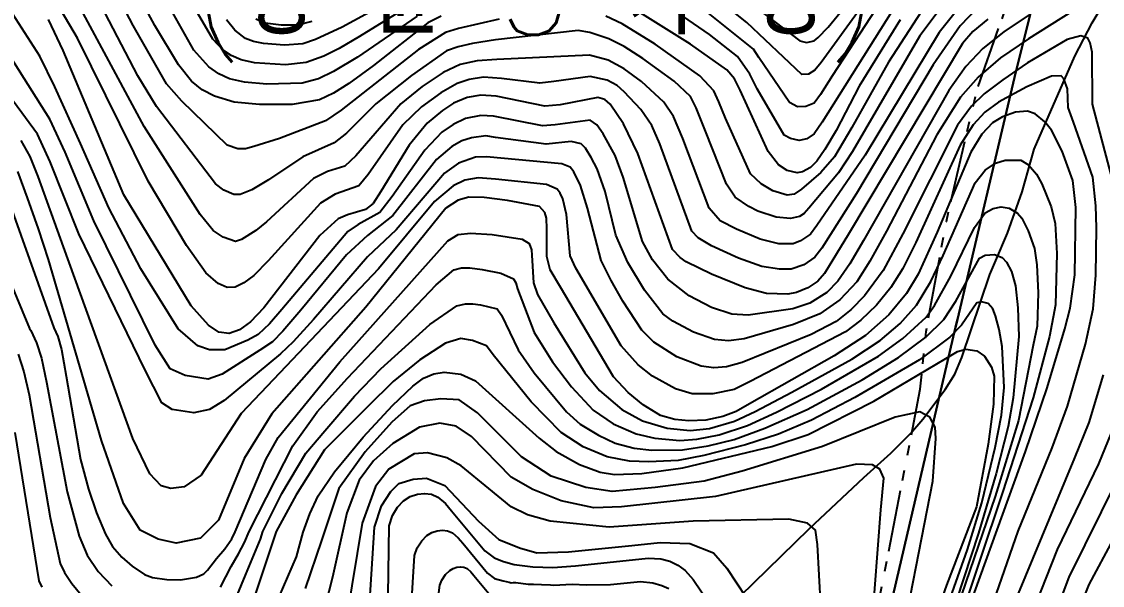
# Model space of a CAD drawing. Header units: feet. Extents: x 197796 to 199821, y 552499 to 555392.
# Drawn here: x 198980.2 to 199085.2, y 554256.4 to 554311.2 of the extents above; entities that cross this region are included whole.
import ezdxf

# ---------------------------------------------------------------- set-up
doc = ezdxf.new("R2010")
doc.units = ezdxf.units.FT
doc.header["$MEASUREMENT"] = 0
doc.linetypes.add('ANYANG1', pattern=[11.5, 6, -1, 1, -1.5, 1, -1])
for name, color, linetype in [('AAC006', 7, 'ANYANG1'), ('BA003', 5, 'CONTINUOUS'), ('CAA001', 7, 'CONTINUOUS'), ('CAA002', 30, 'CONTINUOUS'), ('wipco_지적', 20, 'CONTINUOUS'), ('ZC252', 7, 'CONTINUOUS')]:
    doc.layers.add(name, color=color, linetype=linetype)
doc.styles.add('NGSW', font='ROMANS.shx', dxfattribs={"bigfont": 'NGSW.shx'})

msp = doc.modelspace()

# ---------------------------------------------------------------- linework, layer by layer
at = {"layer": 'AAC006', "color": 255, "flags": 128}
msp.add_lwpolyline([(199062.2, 554248.46), (199067.46, 554275.49), (199068.02, 554281.09), (199069.99, 554291.78), (199072.96, 554304.54), (199079.57, 554323.33), (199081.9, 554329.08), (199082.64, 554331.99), (199083.81, 554334.83)], dxfattribs=at)
at = {"layer": 'BA003', "color": 255, "flags": 128}
msp.add_lwpolyline([(199044.64, 554248.46), (199045.3, 554250.23), (199045.79, 554251.05), (199046.44, 554251.89), (199047.27, 554252.74), (199056.68, 554261.92), (199061.97, 554266.9), (199064.6, 554269.25), (199066.51, 554271.19), (199067.7, 554272.58), (199069.89, 554275.45), (199070.8, 554276.94), (199071.51, 554278.56), (199074.22, 554286.63), (199074.8, 554287.99), (199075.93, 554290.65), (199077.36, 554294.65), (199077.64, 554295.7), (199078.53, 554298.81), (199082.47, 554307.84), (199084.16, 554311.07), (199087.53, 554316.76)], dxfattribs=at)
at = {"layer": 'CAA001', "color": 255, "flags": 128}
for points, elevation in [([(199020.9, 554311.72), (199019.62, 554311.08), (199014.33, 554306.95), (199011.95, 554305.2), (199010.46, 554304.24), (199009.09, 554303.6), (199006.44, 554303.16), (199003.28, 554303.14), (199000.81, 554303.37), (198998.88, 554303.97), (198997.7, 554304.58), (198996.65, 554305.42), (198995.38, 554307), (198993.11, 554310.83), (198990.5, 554315.66)], 115), ([(199065.52, 554311.39), (199061.52, 554304.94), (199059.28, 554300.61), (199058.19, 554298.79), (199057.4, 554297.65), (199056.8, 554297.01), (199056.03, 554296.59), (199055.5, 554296.5), (199054.54, 554296.73), (199053.69, 554297.3), (199052.67, 554298.57), (199049.95, 554304.55), (199049.41, 554305.63), (199048.65, 554306.51), (199045.13, 554309.02), (199040.21, 554312.09)], 115), ([(199074.02, 554311.44), (199072.56, 554310.24), (199071.55, 554309.08), (199060.5, 554290.56), (199058.15, 554286.71), (199057.5, 554285.99), (199056.53, 554285.32), (199055.43, 554284.88), (199054.6, 554284.72), (199052.52, 554284.79), (199050.46, 554285.33), (199047.17, 554286.65), (199044.71, 554287.86), (199044.12, 554288.27), (199043.39, 554289.06), (199040.03, 554298.4), (199038.63, 554301.27), (199037.34, 554303.19), (199036.81, 554303.65), (199036.13, 554303.82), (199032.46, 554303.12), (199030.99, 554302.97), (199026.25, 554303.96), (199024.78, 554304.06), (199023.43, 554303.83), (199022.11, 554303.27), (199021.05, 554302.58), (199019.55, 554301.32), (199017.81, 554299.2), (199015.06, 554294.7), (199014.31, 554293.52), (199013.55, 554292.94), (199011.8, 554292.42), (199010.9, 554292.04), (199009.14, 554290.42), (199003.68, 554283.38), (199002.39, 554282.03), (199001.33, 554281.26), (199000.31, 554280.89), (198999.33, 554281.02), (198998.3, 554281.69), (198996.64, 554283.58), (198990.08, 554294.36), (198984.2, 554308.38), (198982.77, 554311.4)], 110), ([(199072.16, 554254.2), (199077.68, 554269.44), (199079.78, 554275.61), (199081.51, 554281.36), (199082.03, 554283.35), (199082.46, 554286.61), (199082.56, 554293.15), (199082.27, 554295.75), (199081.25, 554298.61), (199080.21, 554300.66), (199079.56, 554301.46), (199078.62, 554302.25), (199077.87, 554302.5), (199076.72, 554302.41), (199075.44, 554301.96), (199074.47, 554301.37), (199073.43, 554300.25), (199072.38, 554298.5), (199069.09, 554290.73), (199067.25, 554286.65), (199066.13, 554284.77), (199064.4, 554282.7), (199062.13, 554280.69), (199059.09, 554278.73), (199050.86, 554274.07), (199049.56, 554273.33), (199048.28, 554272.83), (199046.64, 554272.47), (199044.96, 554272.41), (199043.62, 554272.53), (199042.21, 554272.93), (199040.54, 554273.96), (199039.08, 554275.15), (199037.65, 554276.68), (199032.5, 554285.4), (199031.49, 554287.08), (199031.17, 554288.37), (199031.17, 554291.07), (199031.14, 554292.09), (199031, 554292.64), (199030.48, 554293.23), (199027.35, 554293.82), (199025.09, 554294.12), (199023.6, 554294.13), (199022.55, 554293.84), (199021.38, 554293.07), (199013.58, 554283.46), (199004.47, 554273.1), (199001.77, 554268.75), (198999.28, 554262.77), (198997.53, 554261.02), (198995.16, 554260.52), (198993.42, 554260.9), (198991.67, 554261.77), (198990.05, 554264.39), (198987.93, 554270.5), (198982.77, 554288.07), (198981.79, 554291.08), (198980.74, 554294.07), (198979.78, 554296.63)], 105), ([(199003.07, 554250.44), (199006.85, 554259.18), (199007.5, 554261.59), (199008.15, 554263.36), (199008.98, 554265.13), (199010.55, 554267.44), (199013.33, 554270.82), (199016.17, 554273.9), (199018.17, 554275.77), (199019.21, 554276.57), (199020.2, 554276.98), (199021.22, 554277.13), (199022.84, 554276.94), (199024.26, 554276.31), (199030.45, 554270.72), (199032.1, 554269.42), (199034.36, 554268.16), (199036.36, 554267.43), (199037.75, 554267.2), (199040.41, 554267.28), (199044.4, 554267.85), (199053.03, 554269.9), (199056.56, 554271.07), (199062.94, 554274.31), (199069.95, 554278.46), (199071.08, 554279.13), (199071.9, 554279.38), (199072.94, 554279.22), (199073.69, 554278.7), (199074.39, 554277.62), (199074.64, 554276.75), (199074.57, 554274.02), (199074.04, 554270.14), (199072.93, 554264.06), (199070.01, 554256.43), (199068.94, 554253.39)], 100), ([(199015.72, 554253.19), (199015.86, 554262.19), (199016.2, 554263.21), (199016.68, 554264.02), (199017.26, 554264.63), (199017.91, 554265.04), (199018.61, 554265.27), (199019.3, 554265.36), (199019.97, 554265.27), (199020.6, 554265), (199021.34, 554264.36), (199021.93, 554263.67), (199025.15, 554259.78), (199026.05, 554259.11), (199026.96, 554258.73), (199028.01, 554258.46), (199029.82, 554258.22), (199031.75, 554258.14), (199033.97, 554258.31), (199041.02, 554259.05), (199042.25, 554258.99), (199043.12, 554258.76), (199043.91, 554258.39), (199044.61, 554257.88), (199045.39, 554256.98), (199047, 554254.6)], 95), ([(199087.03, 554232.26), (199084.27, 554234.92), (199082.69, 554236.78), (199081.76, 554238.17), (199080.98, 554239.97), (199080.64, 554241.93), (199080.7, 554244.81), (199081.03, 554247.52), (199081.24, 554248.46), (199081.66, 554250.39), (199082.54, 554253.23), (199082.82, 554253.92), (199083.86, 554256.51), (199088.58, 554265.31)], 110)]:
    msp.add_lwpolyline(points, dxfattribs=dict(at, elevation=elevation))
at = {"layer": 'CAA002', "color": 255, "flags": 128}
for points, elevation in [([(199066.85, 554318.13), (199058.94, 554305.97), (199057.75, 554304.13), (199057.15, 554303.29), (199056.33, 554302.94), (199055.54, 554302.92), (199054.76, 554303.33), (199051.79, 554307.71), (199051.25, 554308.53), (199043.33, 554314.92)], 117), ([(199068.15, 554317.71), (199057.92, 554301.42), (199057.14, 554300.31), (199056.43, 554299.8), (199055.69, 554299.66), (199054.85, 554299.85), (199054.23, 554300.17), (199051.61, 554304.66), (199050.89, 554306.08), (199049.7, 554307.82), (199046.97, 554309.94), (199041.79, 554313.56)], 116), ([(199072.99, 554312.5), (199071.34, 554310.8), (199068.7, 554307.01), (199061.25, 554294.51), (199057.89, 554289.19), (199057.22, 554288.32), (199056.15, 554287.58), (199054.92, 554287.16), (199053.77, 554287.14), (199052.07, 554287.4), (199049.79, 554288.22), (199047.17, 554289.41), (199045.88, 554290.19), (199045.28, 554290.85), (199042.15, 554299.32), (199041.38, 554301.1), (199040.31, 554302.66), (199038.68, 554304.39), (199038, 554305.01), (199037.05, 554305.52), (199035.38, 554305.88), (199031.85, 554305.38), (199030.51, 554305.21), (199026.78, 554305.68), (199025.03, 554305.8), (199023.63, 554305.59), (199022.46, 554305.18), (199020.87, 554304.28), (199019.01, 554302.91), (199017.2, 554301.18), (199013.83, 554296.36), (199012.91, 554295.25), (199010.61, 554294.45), (199009.19, 554293.56), (199004.12, 554287.94), (199002.72, 554286.54), (199001.74, 554285.81), (199000.91, 554285.4), (199000.12, 554285.37), (198999.26, 554285.76), (198998.04, 554286.79), (198996.17, 554289.44), (198992.46, 554295.71), (198985.59, 554309.58), (198981.88, 554315.87)], 111), ([(199071.87, 554313.41), (199069.3, 554310.16), (199062.11, 554298.22), (199057.41, 554291.38), (199056.81, 554290.56), (199055.81, 554289.89), (199055.11, 554289.6), (199053.71, 554289.6), (199051.91, 554290.05), (199049.61, 554291.02), (199048.01, 554291.85), (199046.96, 554293.08), (199044.4, 554299.83), (199043.47, 554301.99), (199042.56, 554303.36), (199040.36, 554305.37), (199038.68, 554306.62), (199037.13, 554307.45), (199035.34, 554307.94), (199026.31, 554307.53), (199024.41, 554307.4), (199022.76, 554307.03), (199021.1, 554306.27), (199019.08, 554304.9), (199016.98, 554303.2), (199012.63, 554298.16), (199011.56, 554297.17), (199009.87, 554296.64), (199008.52, 554295.95), (199003.95, 554291.73), (199002.92, 554290.89), (199001.53, 554290.02), (199000.93, 554289.84), (198999.74, 554290.25), (198998.77, 554290.9), (198997.5, 554292.45), (198992.07, 554301), (198983.6, 554316.76)], 112), ([(199070.17, 554313.52), (199067.43, 554309.83), (199060.89, 554298.58), (199059.53, 554296.52), (199056.62, 554293.09), (199056.19, 554292.54), (199055.72, 554292.25), (199054.86, 554292.08), (199053.46, 554292.2), (199051.68, 554292.79), (199050.8, 554293.24), (199049.47, 554294.13), (199048.63, 554295.41), (199046.59, 554300.57), (199045.68, 554302.82), (199045.12, 554303.91), (199043.55, 554305.41), (199040.5, 554307.61), (199038.68, 554308.78), (199037.19, 554309.52), (199035.37, 554310.13), (199034.23, 554310.34), (199026.19, 554309.43), (199023.95, 554309.08), (199022.58, 554308.75), (199021.44, 554308.36), (199018.03, 554305.95), (199014.57, 554303.21), (199011.71, 554300.35), (199010.51, 554299.41), (199007.48, 554298.06), (199004.15, 554295.83), (199002.52, 554294.85), (199001.4, 554294.39), (199000.76, 554294.4), (198999.8, 554294.81), (198998.99, 554295.45), (198993.27, 554302.96), (198991.45, 554305.92), (198985.87, 554316.65)], 113), ([(199026.54, 554311.45), (199022.61, 554310.52), (199021.35, 554310.13), (199018.72, 554308.5), (199011.19, 554302.61), (199009.67, 554301.55), (199005.21, 554299.86), (199002.71, 554299.08), (199001.92, 554298.84), (199001.16, 554298.83), (199000.12, 554299.2), (198995.72, 554303.47), (198994.22, 554305.15), (198991, 554310.83), (198988.05, 554316.5)], 114), ([(199061.36, 554312.1), (199057.82, 554307.22), (199057.23, 554306.47), (199056.59, 554306.11), (199055.94, 554306.05), (199050.6, 554311.12), (199046.38, 554314.52)], 118), ([(199083.38, 554312.94), (199077.96, 554309.53), (199075.24, 554307.69), (199073.08, 554305.81), (199071.35, 554303.85), (199069.08, 554300.2), (199064.18, 554290.85), (199062.57, 554287.91), (199061.3, 554285.92), (199059.63, 554284.18), (199057.7, 554282.81), (199055.13, 554281.76), (199050.36, 554280.38), (199048.84, 554280.17), (199047.48, 554280.3), (199045.42, 554281.04), (199043.42, 554282.09), (199042.46, 554282.82), (199040.68, 554285.09), (199039.05, 554287.78), (199037.88, 554290.45), (199036.86, 554294.69), (199036.08, 554296.89), (199035.49, 554298), (199034.92, 554298.89), (199034.51, 554299.33), (199033.55, 554299.56), (199031.12, 554299.28), (199026.18, 554299.94), (199025.26, 554300.09), (199023.85, 554299.91), (199022.91, 554299.63), (199021.94, 554299.07), (199020.45, 554297.8), (199016.21, 554292.36), (199013.75, 554290.43), (199011.72, 554288.53), (199007.29, 554283.16), (199005.52, 554281.11), (199004.53, 554280.09), (199003.3, 554279.29), (198999.65, 554276.93), (198998.27, 554276.47), (198996.03, 554276.8), (198994.58, 554277.46), (198993.13, 554279.76), (198987.16, 554291.84), (198984.39, 554298.52), (198982.91, 554301.73), (198977.32, 554310.5)], 108), ([(199015.84, 554313.13), (199011.29, 554310.65), (199008.71, 554309.46), (199007.47, 554309.05), (199005.69, 554308.91), (199003.65, 554309.07), (199002.67, 554309.26), (199001.92, 554309.56), (199000.86, 554310.36), (199000.06, 554311.37)], 118), ([(199067.95, 554312.8), (199064.36, 554307.26), (199060.81, 554300.91), (199059.11, 554298.07), (199057.8, 554296.53), (199055.91, 554294.91), (199055.22, 554294.43), (199054.52, 554294.34), (199053.13, 554294.77), (199051.99, 554295.45), (199050.97, 554296.41), (199048.55, 554301.82), (199047.9, 554303.41), (199047.41, 554304.48), (199046.04, 554305.94), (199041.69, 554309.01), (199038.5, 554310.99), (199036.91, 554311.72)], 114), ([(199050.9, 554313.04), (199055.77, 554309.32), (199056.42, 554309.17), (199057.15, 554309.32), (199057.54, 554309.66), (199058.51, 554310.66), (199060.27, 554312.8)], 119), ([(199078.04, 554311.87), (199075.59, 554310.22), (199073.55, 554308.59), (199071.9, 554306.84), (199070.22, 554304.52), (199061.93, 554289.93), (199060.61, 554287.65), (199059.45, 554285.98), (199058.37, 554284.89), (199056.73, 554283.84), (199055.09, 554283.3), (199050.73, 554282.68), (199049.16, 554282.77), (199047.16, 554283.43), (199045.02, 554284.54), (199042.95, 554286.19), (199041.46, 554288.04), (199040.46, 554289.82), (199038.58, 554296.08), (199037.83, 554298.18), (199036.66, 554300.29), (199036.03, 554301.18), (199035.38, 554301.64), (199032, 554301.18), (199030.75, 554301.08), (199026, 554302), (199024.76, 554302.09), (199023.27, 554301.78), (199022.07, 554301.22), (199020.98, 554300.45), (199019.34, 554298.71), (199016.14, 554294.2), (199014.97, 554292.66), (199012.85, 554291.5), (199011.84, 554290.8), (199005.44, 554283.22), (199004.24, 554281.82), (199003.15, 554280.79), (199002.12, 554280.25), (198999.91, 554279.3), (198998.4, 554279.3), (198997.28, 554279.7), (198995.37, 554281.34), (198991.75, 554287.19), (198988.62, 554293.1), (198985.89, 554299.36), (198983.37, 554304.88), (198981.92, 554307.84), (198979.29, 554311.93)], 109), ([(199018.59, 554311.72), (199012.77, 554307.74), (199010.47, 554306.36), (199008.99, 554305.65), (199007.4, 554305.23), (199003.98, 554305.12), (199001.82, 554305.31), (199000.36, 554305.64), (198999.3, 554306.12), (198998.34, 554306.81), (198996.89, 554308.44), (198994.57, 554312.57)], 116), ([(199017.7, 554312.67), (199012.97, 554309.76), (199010.99, 554308.6), (199009.53, 554307.84), (199007.81, 554307.22), (199005.79, 554307), (199002.77, 554307.2), (199001.47, 554307.49), (199000.51, 554307.9), (198999.78, 554308.38), (198998.74, 554309.5), (198997.23, 554312.07)], 117), ([(199002.91, 554311.48), (199003.81, 554311.09), (199005.38, 554310.89), (199006.99, 554310.89), (199008.37, 554311.25)], 119), ([(199086.41, 554294.73), (199084.19, 554303.19), (199084.16, 554308.23), (199083.97, 554309.15), (199083.73, 554309.59), (199083.07, 554309.81), (199081.73, 554309.48), (199077.88, 554307.19), (199075.47, 554305.53), (199073.68, 554304.2), (199072.42, 554302.99), (199071.08, 554301.13), (199065.77, 554290.57), (199063.85, 554287.01), (199062.04, 554284.55), (199060.75, 554283.23), (199059.28, 554282.06), (199056.87, 554280.79), (199050.16, 554278.08), (199048.63, 554277.65), (199047.41, 554277.56), (199046.18, 554277.73), (199043.82, 554278.64), (199041.56, 554280.05), (199040.4, 554281.23), (199038.57, 554284.04), (199037.43, 554286.03), (199036.45, 554287.99), (199035.12, 554293.06), (199034.45, 554295.27), (199033.79, 554296.59), (199033.45, 554297.05), (199032.63, 554297.37), (199025.31, 554298.06), (199024.26, 554298.03), (199022.6, 554297.45), (199021.23, 554296.48), (199016.54, 554290.98), (199013.75, 554288.35), (199008.52, 554282.26), (199006.52, 554280.07), (199005.3, 554278.92), (198999.84, 554274.37), (198998.4, 554273.51), (198996.88, 554273.18), (198994.78, 554273.51), (198993.79, 554274.17), (198992.15, 554277.33), (198985.7, 554290.59), (198982.94, 554297.59), (198981.69, 554300.25), (198976.2, 554307.71)], 107), ([(199074.05, 554253.31), (199076.97, 554261.69), (199080.27, 554269.77), (199081.76, 554273.82), (199083.5, 554279.85), (199084.24, 554283.29), (199084.52, 554286.56), (199084.57, 554291.16), (199084.52, 554293.3), (199084.22, 554296.08), (199082.36, 554301.44), (199081.82, 554302.86), (199081.75, 554304.66), (199081.42, 554305.64), (199081.15, 554305.92), (199080.2, 554305.91), (199077.81, 554304.86), (199075.05, 554303.37), (199073.73, 554302.39), (199072.59, 554301.17), (199071.34, 554299.21), (199067.04, 554289.75), (199065.76, 554287.22), (199064.61, 554285.35), (199063.22, 554283.66), (199061.68, 554282.18), (199060.2, 554281.07), (199050.94, 554276.24), (199049.37, 554275.46), (199047.32, 554275.02), (199045.31, 554275.04), (199043.67, 554275.51), (199041.45, 554276.76), (199040.05, 554277.85), (199038.4, 554279.71), (199034.01, 554287.24), (199033.44, 554288.43), (199033.1, 554292.45), (199032.72, 554293.98), (199032.47, 554294.52), (199032.19, 554294.92), (199031.16, 554295.36), (199026.19, 554295.9), (199024.51, 554296.01), (199023.2, 554295.79), (199022.07, 554295.25), (199020.25, 554293.72), (199014.82, 554287.17), (199005.25, 554277.06), (199001.49, 554273.12), (198997.61, 554267.13), (198995.96, 554266.01), (198994.65, 554265.82), (198993.72, 554266.08), (198992.61, 554267.26), (198990.96, 554270.68), (198984.23, 554289.33), (198981.77, 554296.16), (198980.98, 554298.08), (198980.12, 554299.66)], 106), ([(198978.56, 554294.73), (198983.29, 554281.44), (198983.66, 554280.59), (198984.02, 554279.34), (198984.47, 554276.75), (198985.87, 554268.65), (198986.64, 554265.78), (198987.43, 554263.46), (198988.29, 554261.39), (198989, 554260.21), (198989.9, 554259.17), (198990.88, 554258.27), (198992.1, 554257.46), (198992.87, 554257.18), (198994.27, 554256.99), (198995.58, 554256.97), (198997.13, 554257.2), (198997.87, 554257.53), (198998.21, 554257.91), (198999.1, 554259.03), (198999.9, 554259.96), (199000.57, 554260.95), (199000.91, 554261.63), (199003.89, 554268.66), (199005.08, 554270.8), (199011.06, 554278.13), (199021.56, 554289.89), (199022.55, 554290.51), (199023.77, 554290.65), (199025.88, 554290.53), (199028.77, 554290.07), (199029.46, 554289.65), (199029.68, 554289.03), (199029.73, 554288.52), (199029.87, 554285.82), (199030.27, 554284.7), (199031.86, 554281.94), (199034.87, 554277.06), (199036.29, 554275.34), (199038.47, 554273.51), (199040.46, 554272.41), (199042.87, 554271.68), (199045.11, 554271.46), (199046.97, 554271.65), (199049.41, 554272.38), (199051.43, 554273.32), (199054.98, 554275.18), (199060.81, 554278.39), (199063.56, 554280.22), (199065.49, 554281.88), (199067.09, 554283.65), (199068.49, 554285.96), (199069.68, 554288.47), (199072.8, 554295.52), (199073.76, 554296.77), (199074.78, 554297.45), (199075.69, 554297.75), (199077.24, 554297.75), (199077.96, 554297.29), (199078.76, 554296.38), (199079.28, 554295.43), (199080.18, 554293.2), (199080.56, 554291.58), (199080.72, 554288.68), (199080.6, 554283.68), (199080.01, 554280.59), (199078.41, 554274.64), (199075.45, 554265.44), (199071.08, 554252.4)], 104), ([(198975.51, 554294.34), (198980.92, 554281.37), (198981.05, 554281.19), (198981.61, 554279.99), (198982.09, 554278.5), (198982.57, 554276.18), (198984.57, 554265.51), (198985.74, 554261.21), (198986.51, 554259.35), (198987.58, 554257.77), (198988.91, 554256.37)], 103), ([(198999.48, 554256.25), (199000.52, 554258.26), (199001.23, 554259.48), (199001.8, 554260.58), (199002.25, 554261.64), (199006.51, 554269.97), (199008.87, 554273.27), (199011.83, 554276.57), (199020.43, 554285.61), (199022.15, 554287.07), (199022.89, 554287.26), (199023.69, 554287.27), (199024.91, 554287.12), (199026.7, 554286.77), (199027.93, 554286.21), (199028.18, 554285.81), (199028.33, 554285.25), (199029.94, 554280.98), (199031.74, 554278.15), (199033.58, 554275.7), (199035.69, 554273.46), (199037.62, 554272.12), (199039.85, 554271.14), (199041.66, 554270.73), (199044.09, 554270.5), (199045.75, 554270.63), (199047.93, 554271.04), (199050.66, 554271.95), (199053.48, 554273.24), (199057.86, 554275.5), (199063.4, 554278.7), (199065.76, 554280.4), (199068.02, 554282.47), (199068.85, 554283.61), (199070.43, 554286.47), (199072.72, 554291.21), (199073.75, 554292.62), (199074.54, 554293.04), (199075.33, 554293.19), (199076.08, 554293.08), (199076.91, 554292.59), (199077.31, 554292.1), (199077.93, 554290.87), (199078.54, 554289.16), (199078.77, 554287.57), (199078.9, 554284.84), (199078.81, 554281.61), (199078.41, 554279.76), (199076.99, 554272.44), (199074.73, 554265.07), (199071.04, 554254.28)], 103), ([(199000.74, 554254.59), (199001.89, 554257.42), (199003.35, 554260.92), (199003.6, 554261.65), (199005.45, 554265.35), (199007.76, 554269.28), (199009.6, 554271.45), (199012.49, 554274.81), (199015.06, 554277.45), (199019.82, 554281.77), (199022.45, 554283.57), (199023.28, 554283.78), (199024, 554283.77), (199024.72, 554283.69), (199026.34, 554283.3), (199026.79, 554282.68), (199028.38, 554279.31), (199029.95, 554277.06), (199033.08, 554273.27), (199034.43, 554272.09), (199036.19, 554271), (199037.83, 554270.25), (199039.67, 554269.75), (199041.39, 554269.57), (199044.36, 554269.59), (199046.85, 554269.98), (199049.39, 554270.61), (199052.36, 554271.68), (199056.48, 554273.52), (199061.82, 554276.38), (199065.33, 554278.55), (199068.01, 554280.54), (199069.74, 554282.24), (199070.91, 554284.04), (199073.22, 554288.23), (199073.77, 554288.5), (199074.67, 554288.56), (199075.42, 554288.29), (199075.85, 554287.83), (199076.32, 554286.91), (199076.71, 554285.53), (199076.95, 554283.39), (199077.03, 554280.61), (199076.47, 554274.64), (199076, 554271.85), (199074.84, 554267.3), (199073.1, 554261.49), (199068.84, 554248.46)], 102), ([(199068.86, 554250.94), (199072.05, 554259.92), (199073.44, 554264.44), (199074.73, 554269.82), (199075.35, 554272.96), (199075.62, 554275.66), (199075.43, 554279.62), (199075.13, 554281.29), (199074.77, 554282.62), (199074.51, 554283.29), (199074.06, 554283.8), (199073.4, 554283.98), (199072.96, 554283.86), (199071.45, 554281.71), (199070.33, 554280.53), (199067.39, 554278.35), (199061.11, 554274.67), (199056.9, 554272.47), (199053.68, 554271.1), (199050.48, 554270.07), (199046.43, 554269.03), (199043.94, 554268.55), (199041.08, 554268.43), (199039.21, 554268.48), (199037.03, 554268.9), (199034.72, 554269.88), (199032.58, 554271.29), (199029.65, 554274.27), (199025.96, 554278.83), (199025.32, 554279.7), (199023.96, 554280.23), (199022.81, 554280.41), (199021.32, 554279.96), (199018.85, 554278.35), (199016.24, 554276.23), (199013.78, 554273.8), (199009.57, 554269.59), (199006.82, 554265.23), (199004.89, 554261.66), (199002.39, 554254.16)], 101), ([(198979.81, 554278.89), (198980.37, 554277.18), (198980.88, 554274.93), (198982.93, 554263.02), (198983.91, 554258.56), (198984.33, 554257.68), (198985.04, 554256.59), (198986.22, 554255.14)], 102), ([(199086.4, 554223.36), (199085.01, 554223.26), (199083.5, 554223.53), (199082.24, 554224.21), (199081.66, 554224.76), (199076.86, 554233.8), (199075.7, 554236.39), (199074.8, 554239.12), (199074.28, 554241.92), (199074.21, 554243.54), (199074.38, 554245.78), (199074.94, 554248.46), (199075.39, 554250.58), (199076.84, 554255.23), (199082.48, 554268.82), (199083.86, 554272.25), (199085.26, 554276.89)], 107), ([(199062.47, 554248.46), (199063.63, 554263.75), (199063.93, 554266.83), (199063.53, 554267.72), (199062.83, 554268.12), (199061.25, 554268.21), (199047.56, 554265.04), (199038.44, 554264.05), (199035.76, 554263.95), (199032.58, 554264.65), (199029.81, 554265.74), (199027.72, 554266.93), (199023.86, 554270.89), (199022.37, 554271.88), (199020.78, 554272.18), (199018.8, 554271.78), (199016.22, 554270.2), (199014.33, 554268.51), (199012.95, 554266.63), (199011.76, 554263.46), (199010.37, 554257.21), (199008.98, 554251.76)], 98), ([(199085.3, 554226.15), (199084.34, 554226.62), (199083.36, 554227.51), (199079.89, 554232.85), (199078.51, 554235.18), (199077.43, 554237.76), (199076.86, 554239.54), (199076.54, 554240.94), (199076.34, 554242.74), (199076.48, 554245.55), (199077.03, 554248.46), (199077.31, 554249.9), (199078.66, 554254.48), (199080.8, 554259.92), (199084.79, 554268.22), (199086.34, 554271.97)], 108), ([(198982.15, 554256.23), (198981.86, 554256.87), (198979.53, 554271.27)], 101), ([(199058.11, 554248.46), (199057.48, 554260.38), (199057.28, 554261.77), (199056.49, 554262.46), (199054.7, 554262.86), (199045.38, 554262.66), (199037.25, 554262.07), (199031.49, 554262.66), (199029.31, 554263.26), (199027.72, 554264.05), (199025.54, 554265.84), (199022.86, 554268.02), (199021.48, 554268.81), (199019.59, 554269.31), (199018.3, 554269.21), (199015.82, 554267.72), (199014.53, 554266.03), (199013.24, 554262.46), (199011.76, 554253.44)], 97), ([(199086.29, 554229.09), (199084.35, 554230.99), (199081.27, 554234.91), (199080.09, 554236.82), (199079.16, 554238.89), (199078.75, 554240.51), (199078.5, 554243.16), (199078.59, 554245.31), (199079.14, 554248.46), (199079.31, 554249.43), (199080.11, 554252.38), (199081.91, 554257.21), (199086.63, 554266.72)], 109), ([(199017.88, 554251.96), (199018.33, 554259.31), (199018.58, 554260.07), (199019.02, 554260.74), (199019.51, 554261.25), (199020, 554261.56), (199020.52, 554261.73), (199021.04, 554261.79), (199021.54, 554261.73), (199022.02, 554261.52), (199022.57, 554261.04), (199023.01, 554260.52), (199025.43, 554257.61), (199026.1, 554257.1), (199026.94, 554256.86), (199027.51, 554256.72), (199027.73, 554256.66), (199027.95, 554256.69), (199028.18, 554256.71), (199029.37, 554256.55), (199029.87, 554256.54), (199030.67, 554256.51), (199031.54, 554256.47), (199031.84, 554256.43), (199033.64, 554256.53), (199035.03, 554256.46), (199037.38, 554256.49), (199040.28, 554256.8), (199041.48, 554256.66), (199042.34, 554256.42), (199043.02, 554256.11)], 94)]:
    msp.add_lwpolyline(points, dxfattribs=dict(at, elevation=elevation))
at = {"layer": 'CAA002', "color": 255}
for points, elevation in [([(199065.15, 554248.46), (199068.69, 554266.53), (199068.98, 554270.69), (199068.89, 554271.78), (199068.39, 554272.78), (199067.4, 554273.27), (199065.02, 554272.78), (199057.97, 554269.9), (199050.14, 554267.52), (199046.47, 554266.53), (199041.71, 554265.93), (199037.54, 554265.54), (199034.96, 554265.93), (199031.59, 554267.03), (199028.72, 554268.91), (199024.45, 554273.17), (199022.67, 554274.46), (199020.88, 554274.56), (199019.29, 554274.36), (199017.9, 554273.87), (199016.12, 554272.28), (199013.54, 554269.4), (199010.96, 554265.84), (199009.28, 554260.78), (199007.69, 554256.12)], 99), ([(199013.84, 554252.95), (199014.43, 554262.07), (199015.13, 554264.15), (199016.02, 554265.54), (199016.81, 554266.33), (199018.2, 554266.73), (199019.49, 554266.83), (199021.28, 554266.13), (199024.55, 554262.66), (199026.53, 554260.88), (199028.52, 554260.08), (199030.2, 554259.59), (199033.28, 554259.69), (199039.43, 554260.28), (199042.2, 554260.58), (199045.08, 554260.48), (199047.36, 554259.59), (199048.65, 554258.1), (199050.54, 554255.23)], 96), ([(199020.04, 554250.73), (199020.79, 554256.43), (199020.97, 554256.94), (199021.35, 554257.46), (199021.76, 554257.86), (199022.09, 554258.07), (199022.43, 554258.18), (199022.78, 554258.23), (199023.11, 554258.18), (199023.43, 554258.05), (199023.8, 554257.72), (199024.09, 554257.38), (199025.7, 554255.44)], 93)]:
    msp.add_lwpolyline(points, dxfattribs=dict(at, elevation=elevation))
at = {"layer": 'wipco_지적', "color": 20}
for points in [[(199079.13, 554315.94), (199076.6, 554305.76), (199071.06, 554282.25), (199070.89, 554281.52), (199062.22, 554244.38), (199057.72, 554245.51), (199054.97, 554246.54), (199049.44, 554247.96), (199042.9, 554249.24), (199035.35, 554250.27), (199032.42, 554249.93), (199029.4, 554250), (199023.6, 554248.46), (199016.9, 554247.06), (199010.77, 554244.52), (199003.36, 554240.75), (199000.87, 554239.98), (198996.66, 554235.65), (198987.02, 554228.23), (198978.99, 554222.48)], [(199086.59, 554220.92), (199084.23, 554224.55), (199082.49, 554227.15), (199078.97, 554231.85), (199078.19, 554232.72), (199076.66, 554234.54), (199076.22, 554234.98), (199074.15, 554236.81), (199072.73, 554237.9), (199071.06, 554239.18), (199069.82, 554240.13), (199065.29, 554242.72), (199062.22, 554244.38), (199062.22, 554244.38), (199070.89, 554281.52), (199071.06, 554282.25), (199076.6, 554305.76), (199079.13, 554315.94)]]:
    msp.add_lwpolyline(points, dxfattribs=at)

# ---------------------------------------------------------------- texts
at = {"layer": 'ZC252', "style": 'NGSW'}
msp.add_text('(명 륜 3 가 동)', height=8, dxfattribs=at).set_placement((198996.84, 554309.93))

doc.saveas('drawing.dxf')
